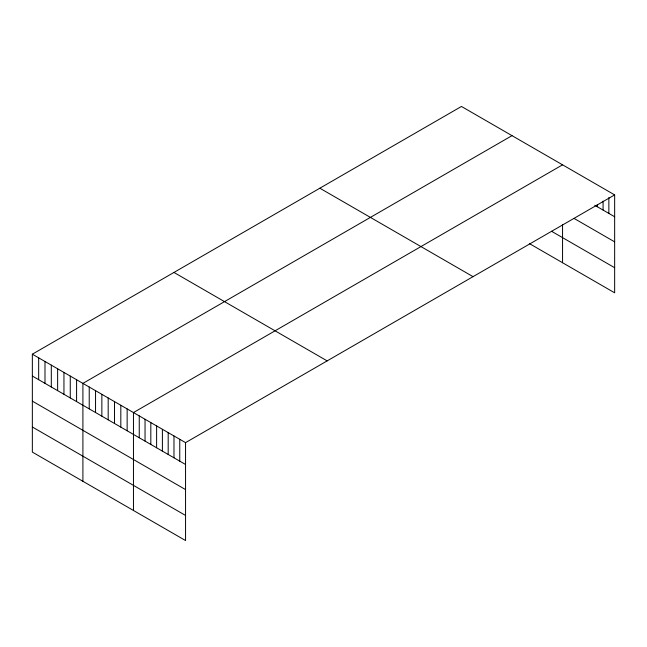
<?xml version="1.0" encoding="UTF-8"?>
<svg xmlns="http://www.w3.org/2000/svg" width="647" height="647" viewBox="0 0 647 647"><rect width="100%" height="100%" fill="white"/><g stroke="black" fill="none" stroke-linecap="round" stroke-linejoin="round"><path stroke-width="0.97" d="M32.35 354.192L185.552 442.637L185.552 540.544L32.35 452.099L32.35 354.192L461.448 106.456L614.65 194.901L614.65 292.808L529.383 243.579M512.003 135.644L82.905 383.38L82.905 481.287M562.558 164.831L133.46 412.568L133.46 510.475M185.552 442.637L614.65 194.901M594.803 205.293L614.65 216.753M574.14 218.46L614.65 241.849M551.503 231.254L614.65 267.712M319.844 188.204L473.046 276.657M173.954 272.436L327.156 360.889M32.35 376.044L185.552 464.489M32.35 401.14L185.552 489.593M32.35 427.004L185.552 515.449M608.859 197.521L608.859 213.413M603.077 201.128L603.077 210.073M597.286 204.743L597.286 206.733M562.558 224.711L562.558 262.739M179.761 439.297L179.761 461.149M173.978 435.957L173.978 457.809M168.188 432.617L168.188 454.469M162.397 429.276L162.397 451.129M156.614 425.936L156.614 447.781M150.824 422.588L150.824 444.44M145.041 419.248L145.041 441.1M139.251 415.908L139.251 437.76M127.144 408.92L127.144 430.773M120.819 405.273L120.819 427.125M114.503 401.625L114.503 423.47M108.186 397.97L108.186 419.822M101.862 394.322L101.862 416.175M95.546 390.675L95.546 412.527M89.229 387.027L89.229 408.88M76.589 379.732L76.589 401.585M70.264 376.085L70.264 397.937M63.948 372.429L63.948 394.282M57.632 368.782L57.632 390.634M51.307 365.134L51.307 386.987M44.991 361.487L44.991 383.339M38.666 357.84L38.666 379.692"/></g></svg>
